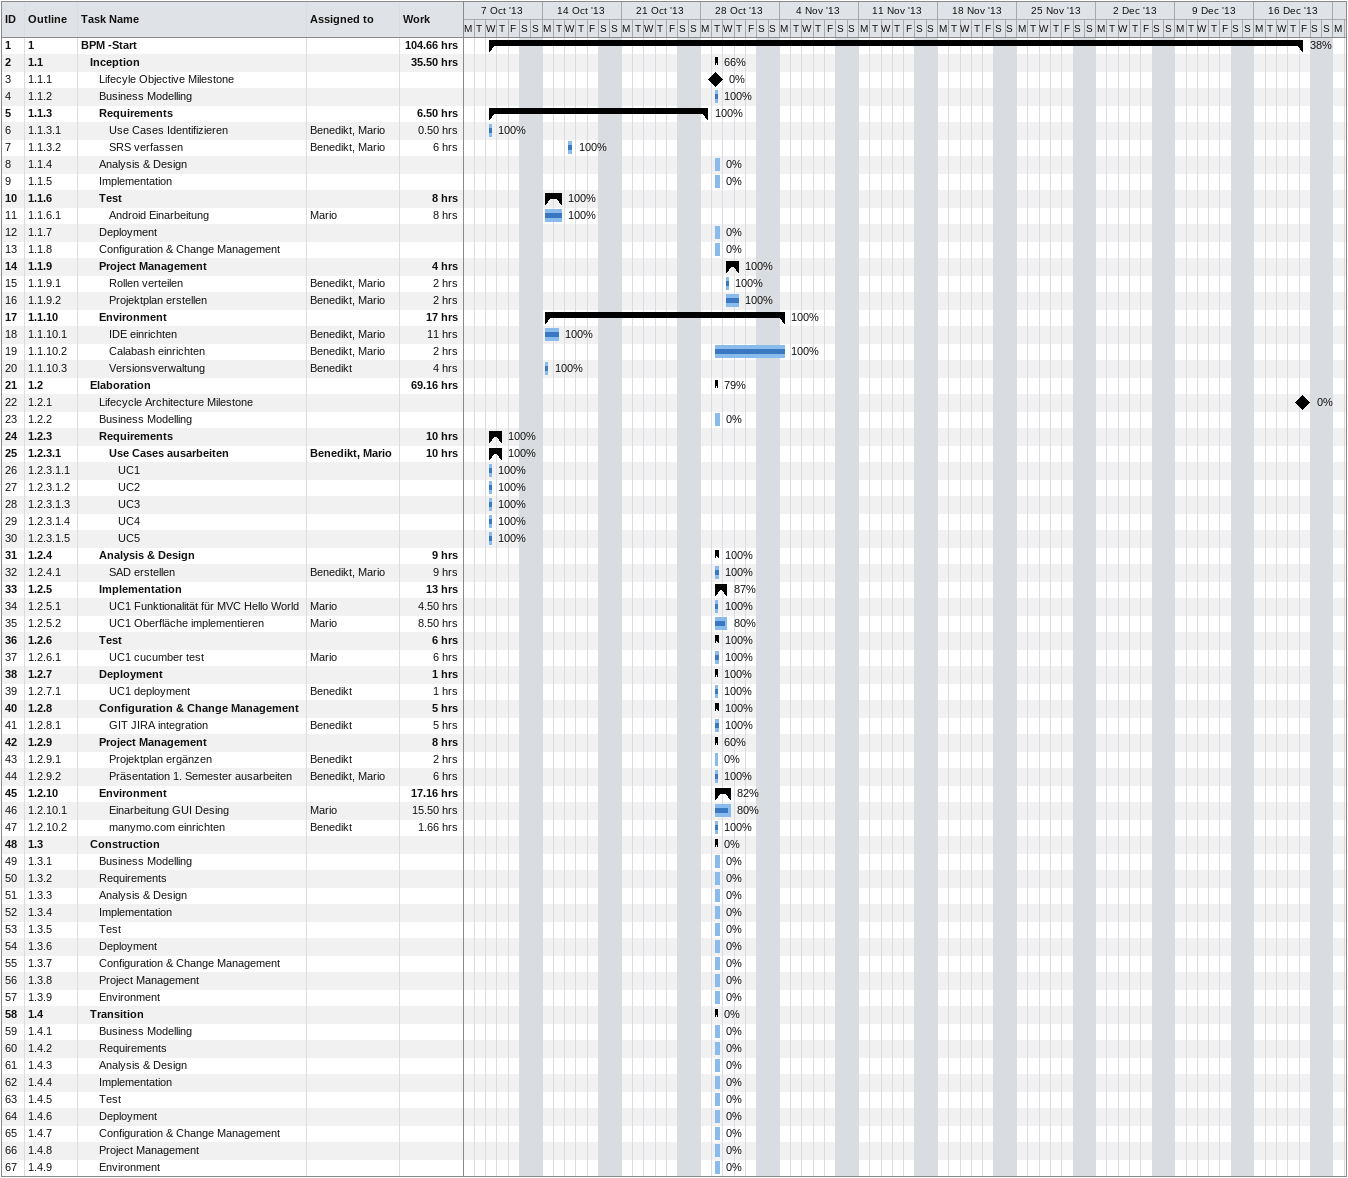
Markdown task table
| ID | WBS | Task | Start | Finish | Resources | % complete | Work (h) |
|---|---|---|---|---|---|---|---|
| 1 | 1 | **BPM -Start** | 2013-10-09 | 2013-12-20 |  | 38 | 104.66 |
| 2 | 1.1 | **Inception** | 2013-10-29 | 2013-10-29 |  | 66 | 35.50 |
| 3 | 1.1.1 | Lifecyle Objective Milestone (milestone) | 2013-10-29 | 2013-10-29 |  | 0 |  |
| 4 | 1.1.2 | Business Modelling | 2013-10-29 | 2013-10-29 |  | 100 |  |
| 5 | 1.1.3 | **Requirements** | 2013-10-09 | 2013-10-28 |  | 100 | 6.50 |
| 6 | 1.1.3.1 | Use Cases Identifizieren | 2013-10-09 | 2013-10-09 | Benedikt, Mario | 100 | 0.50 |
| 7 | 1.1.3.2 | SRS verfassen | 2013-10-16 | 2013-10-16 | Benedikt, Mario | 100 | 6 |
| 8 | 1.1.4 | Analysis & Design | 2013-10-29 | 2013-10-29 |  | 0 |  |
| 9 | 1.1.5 | Implementation | 2013-10-29 | 2013-10-29 |  | 0 |  |
| 10 | 1.1.6 | **Test** | 2013-10-14 | 2013-10-15 |  | 100 | 8 |
| 11 | 1.1.6.1 | Android Einarbeitung | 2013-10-14 | 2013-10-15 | Mario | 100 | 8 |
| 12 | 1.1.7 | Deployment | 2013-10-29 | 2013-10-29 |  | 0 |  |
| 13 | 1.1.8 | Configuration & Change Management | 2013-10-29 | 2013-10-29 |  | 0 |  |
| 14 | 1.1.9 | **Project Management** | 2013-10-30 | 2013-10-31 |  | 100 | 4 |
| 15 | 1.1.9.1 | Rollen verteilen | 2013-10-30 | 2013-10-30 | Benedikt, Mario | 100 | 2 |
| 16 | 1.1.9.2 | Projektplan erstellen | 2013-10-30 | 2013-10-31 | Benedikt, Mario | 100 | 2 |
| 17 | 1.1.10 | **Environment** | 2013-10-14 | 2013-11-04 |  | 100 | 17 |
| 18 | 1.1.10.1 | IDE einrichten | 2013-10-14 | 2013-10-15 | Benedikt, Mario | 100 | 11 |
| 19 | 1.1.10.2 | Calabash einrichten | 2013-10-29 | 2013-11-04 | Benedikt, Mario | 100 | 2 |
| 20 | 1.1.10.3 | Versionsverwaltung | 2013-10-14 | 2013-10-14 | Benedikt | 100 | 4 |
| 21 | 1.2 | **Elaboration** | 2013-10-29 | 2013-10-29 |  | 79 | 69.16 |
| 22 | 1.2.1 | Lifecycle Architecture Milestone (milestone) | 2013-12-20 | 2013-12-20 |  | 0 |  |
| 23 | 1.2.2 | Business Modelling | 2013-10-29 | 2013-10-29 |  | 0 |  |
| 24 | 1.2.3 | **Requirements** | 2013-10-09 | 2013-10-10 |  | 100 | 10 |
| 25 | 1.2.3.1 | **Use Cases ausarbeiten** | 2013-10-09 | 2013-10-10 | Benedikt, Mario | 100 | 10 |
| 26 | 1.2.3.1.1 | UC1 | 2013-10-09 | 2013-10-09 |  | 100 |  |
| 27 | 1.2.3.1.2 | UC2 | 2013-10-09 | 2013-10-09 |  | 100 |  |
| 28 | 1.2.3.1.3 | UC3 | 2013-10-09 | 2013-10-09 |  | 100 |  |
| 29 | 1.2.3.1.4 | UC4 | 2013-10-09 | 2013-10-09 |  | 100 |  |
| 30 | 1.2.3.1.5 | UC5 | 2013-10-09 | 2013-10-09 |  | 100 |  |
| 31 | 1.2.4 | **Analysis & Design** | 2013-10-29 | 2013-10-29 |  | 100 | 9 |
| 32 | 1.2.4.1 | SAD erstellen | 2013-10-29 | 2013-10-29 | Benedikt, Mario | 100 | 9 |
| 33 | 1.2.5 | **Implementation** | 2013-10-29 | 2013-10-30 |  | 87 | 13 |
| 34 | 1.2.5.1 | UC1 Funktionalität für MVC Hello World | 2013-10-29 | 2013-10-29 | Mario | 100 | 4.50 |
| 35 | 1.2.5.2 | UC1 Oberfläche implementieren | 2013-10-29 | 2013-10-30 | Mario | 80 | 8.50 |
| 36 | 1.2.6 | **Test** | 2013-10-29 | 2013-10-29 |  | 100 | 6 |
| 37 | 1.2.6.1 | UC1 cucumber test | 2013-10-29 | 2013-10-29 | Mario | 100 | 6 |
| 38 | 1.2.7 | **Deployment** | 2013-10-29 | 2013-10-29 |  | 100 | 1 |
| 39 | 1.2.7.1 | UC1 deployment | 2013-10-29 | 2013-10-29 | Benedikt | 100 | 1 |
| 40 | 1.2.8 | **Configuration & Change Management** | 2013-10-29 | 2013-10-29 |  | 100 | 5 |
| 41 | 1.2.8.1 | GIT JIRA integration | 2013-10-29 | 2013-10-29 | Benedikt | 100 | 5 |
| 42 | 1.2.9 | **Project Management** | 2013-10-29 | 2013-10-29 |  | 60 | 8 |
| 43 | 1.2.9.1 | Projektplan ergänzen | 2013-10-29 | 2013-10-29 | Benedikt | 0 | 2 |
| 44 | 1.2.9.2 | Präsentation 1. Semester ausarbeiten | 2013-10-29 | 2013-10-29 | Benedikt, Mario | 100 | 6 |
| 45 | 1.2.10 | **Environment** | 2013-10-29 | 2013-10-30 |  | 82 | 17.16 |
| 46 | 1.2.10.1 | Einarbeitung GUI Desing | 2013-10-29 | 2013-10-30 | Mario | 80 | 15.50 |
| 47 | 1.2.10.2 | manymo.com einrichten | 2013-10-29 | 2013-10-29 | Benedikt | 100 | 1.66 |
| 48 | 1.3 | **Construction** | 2013-10-29 | 2013-10-29 |  | 0 |  |
| 49 | 1.3.1 | Business Modelling | 2013-10-29 | 2013-10-29 |  | 0 |  |
| 50 | 1.3.2 | Requirements | 2013-10-29 | 2013-10-29 |  | 0 |  |
| 51 | 1.3.3 | Analysis & Design | 2013-10-29 | 2013-10-29 |  | 0 |  |
| 52 | 1.3.4 | Implementation | 2013-10-29 | 2013-10-29 |  | 0 |  |
| 53 | 1.3.5 | Test | 2013-10-29 | 2013-10-29 |  | 0 |  |
| 54 | 1.3.6 | Deployment | 2013-10-29 | 2013-10-29 |  | 0 |  |
| 55 | 1.3.7 | Configuration & Change Management | 2013-10-29 | 2013-10-29 |  | 0 |  |
| 56 | 1.3.8 | Project Management | 2013-10-29 | 2013-10-29 |  | 0 |  |
| 57 | 1.3.9 | Environment | 2013-10-29 | 2013-10-29 |  | 0 |  |
| 58 | 1.4 | **Transition** | 2013-10-29 | 2013-10-29 |  | 0 |  |
| 59 | 1.4.1 | Business Modelling | 2013-10-29 | 2013-10-29 |  | 0 |  |
| 60 | 1.4.2 | Requirements | 2013-10-29 | 2013-10-29 |  | 0 |  |
| 61 | 1.4.3 | Analysis & Design | 2013-10-29 | 2013-10-29 |  | 0 |  |
| 62 | 1.4.4 | Implementation | 2013-10-29 | 2013-10-29 |  | 0 |  |
| 63 | 1.4.5 | Test | 2013-10-29 | 2013-10-29 |  | 0 |  |
| 64 | 1.4.6 | Deployment | 2013-10-29 | 2013-10-29 |  | 0 |  |
| 65 | 1.4.7 | Configuration & Change Management | 2013-10-29 | 2013-10-29 |  | 0 |  |
| 66 | 1.4.8 | Project Management | 2013-10-29 | 2013-10-29 |  | 0 |  |
| 67 | 1.4.9 | Environment | 2013-10-29 | 2013-10-29 |  | 0 |  |
